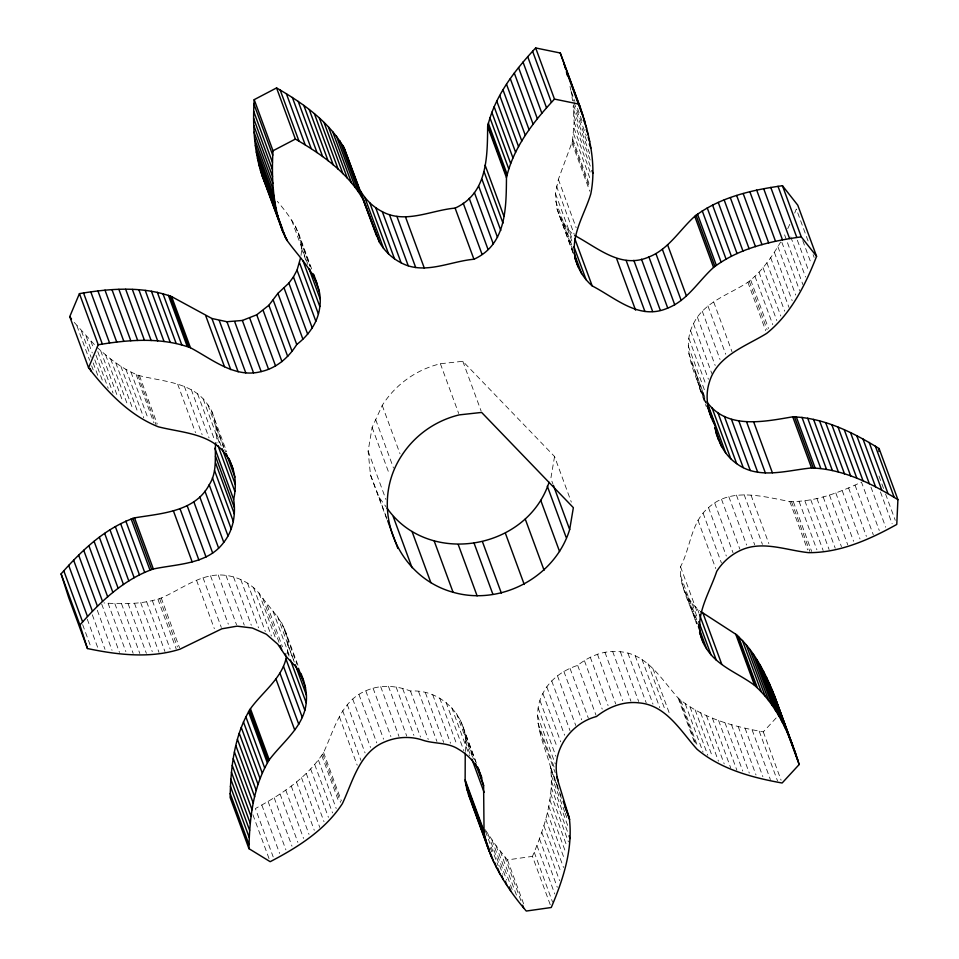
<?xml version="1.0" encoding="UTF-8"?>
<svg xmlns="http://www.w3.org/2000/svg" width="959" height="959" viewBox="0 0 959 959"><rect width="100%" height="100%" fill="white"/><g stroke="black" fill="none" stroke-linecap="round" stroke-linejoin="round"><path stroke-width="0.72" stroke-dasharray="4.79 3.6" d="M465.247 751.592C470.653 719.478 442.914 688.898 410.476 691.043C396.247 685.433 379.944 684.378 365.787 690.828C340.565 701.137 334.008 730.386 323.579 752.491C307.359 777.641 281.251 794.531 255.382 808.533L273.183 856.902M573.074 253.092L556.915 208.594L555.465 193.526L558.366 179.369L572.451 141.213L574.141 122.237L573.182 105.993M286.933 654.146C292.831 627.773 272.02 612.154 258.954 593.058C250.599 583.336 238.647 577.018 225.952 575.388C201.941 572.103 181.958 589.162 161.244 598.008C142.951 604.374 123.052 604.29 103.944 602.923M301.018 255.43C304.135 234.272 290.002 216.434 277.319 201.306M550.25 904.733L532.449 856.363C544.364 828.348 554.446 797.576 550.466 766.792C544.137 743.561 530.051 717.224 542.878 693.453C549.735 679.475 563.125 670.089 577.678 665.378C589.629 655.8 604.877 649.83 620.353 651.748C647.349 654.014 661.974 680.063 678.157 698.056C701.94 718.111 733.263 726.478 763.304 731.873L776.346 717.74M706.172 403.667C697.936 378.685 679.428 350.323 693.489 323.734C703.882 301.881 729.152 294.665 747.888 282.246C761.806 271.721 771.839 256.904 780.638 242.04M96.739 347.014C109.35 358.594 123.148 369.754 139.427 375.64C162.958 381.706 193.143 382.066 207.935 404.926C216.494 415.93 216.099 430.231 217.046 443.01M386.753 519.155L370.474 474.933L368.124 451.114L372.128 427.402L382.221 405.441A93.67 91.585 -20.2 0 1 440.397 363.749L462.813 361.291L554.554 456.52L571.324 502.132M554.554 456.52L550.85 478.397L552.887 483.923M696.498 623.901C690.983 605.033 679.14 587.088 680.53 566.745C690.648 547.673 690.852 522.176 708.521 507.659C730.926 486.86 763.604 496.726 789.82 501.533C814.91 501.989 839.089 492.638 861.47 482.113L879.271 530.495M794.699 213.054L796.318 209.038L808.533 242.207M787.747 228.662L790.144 223.555M485.182 829.667L496.007 845.61L507.455 859.911L532.449 856.363M684.282 590.732L692.158 603.655L699.674 610.751M74.203 322.392L95.756 346.103M559.337 215.775L567.296 228.65L573.362 234.751M370.474 474.933L379.033 497.253L386.129 506.903M704.853 398.752C697.109 387.28 697.253 372.787 690.408 360.824M813.1 254.638L814.119 257.408M802.767 240.613L811.41 264.109M797.361 240.241L808.545 270.654M878.971 476.072L883.551 488.503M885.589 494.041L895.25 520.293M790.803 236.945L805.548 277.031M880.458 491.955L892.146 523.746M784.606 234.859L802.911 284.607M781.837 242.255L799.626 290.625M870.964 487.148L885.708 527.222M777.905 246.691L795.706 295.06M774.357 252.301L792.158 300.67M855.032 485.158L873.337 534.918M770.688 257.683L788.993 307.431M766.9 262.802L784.702 311.184M848.595 487.987L866.397 536.357M762.992 267.657L780.794 316.038M842.182 490.576L859.983 538.946M759.025 272.176L776.826 320.546M835.792 492.926L853.594 541.308M754.973 276.3L772.774 324.669M750.729 280.148L768.531 328.517M829.439 495.036L847.744 544.796M749.315 281.299L767.104 329.68M747.888 282.246L765.678 330.627M823.146 496.894L841.451 546.642M816.924 498.476L835.229 548.224M810.787 499.759L829.103 549.519M804.841 500.754L823.146 550.514M799.075 501.389L816.876 549.759M793.345 501.701L811.662 551.449M791.523 501.689L809.828 551.449M789.82 501.533L807.622 549.903M713.7 301.977L732.005 351.737M707.934 305.897L725.735 354.267M702.24 311.124L720.041 359.493M697.385 317.117L715.186 365.487M693.489 323.734L711.794 373.483M690.624 330.831L708.425 379.213M751.053 495.228L768.842 543.597M688.85 338.263L706.148 385.254M744.124 494.616L762.429 544.376M688.226 345.851L705.512 392.842M688.754 353.427L705.021 397.649M696.258 374.334L704.901 397.829M697.9 382.197L706.04 404.314M699.686 388.647L706.304 406.616M736.404 495.072L754.709 544.832M728.816 496.654L746.605 545.024M721.528 499.315L739.833 549.075M571.348 91.764L574.909 101.438M577.45 108.355L582.533 122.177M571.073 91.704L573.518 101.091M574.033 102.481L586.237 135.651M573.422 104.819L587.148 142.136M573.59 109.829L589.857 154.051M573.997 116.099L590.78 161.699M714.719 503.019L733.024 552.768M574.141 122.237L590.924 167.849M574.021 128.158L590.804 173.771M573.578 133.84L590.864 180.831M708.521 507.659L726.323 556.028M572.799 139.439L590.085 186.43M572.451 141.213L589.749 188.204M571.972 142.831L589.773 191.201M703.091 513.137L721.396 562.897M697.936 520.15L715.738 568.531M763.304 731.873L781.106 780.242M558.366 179.369L576.155 227.739M759.228 731.202L777.533 780.95M556.46 185.962L574.249 234.344M555.465 193.526L572.751 240.505M752.084 729.823L770.389 779.583M567.296 228.65L572.895 243.85M555.621 201.114L571.888 245.348M562.825 222.512L573.002 250.155M556.915 208.594L573.194 252.816M745.071 728.289L762.861 776.658M697.481 609.097L699.015 613.245M680.53 566.745L697.816 613.736M738.202 726.586L756.004 774.956M692.158 603.655L697.756 618.855M680.662 576.047L697.445 621.66M687.735 597.493L697.385 623.746M681.921 583.528L696.666 623.614M731.489 724.704L749.291 773.074M724.944 722.654L742.734 771.036M718.567 720.449L736.872 770.197M712.381 718.063L730.686 767.823M706.399 715.522L724.201 763.891M700.669 712.825L718.459 761.194M695.179 709.948L712.465 756.939M690.024 706.951L707.826 755.32M685.253 703.81L703.055 752.18M680.722 700.418L698.008 747.409M679.332 699.267L696.114 744.867M678.157 698.056L694.939 743.669M652.935 668.675L669.718 714.275M648.104 663.82L665.39 710.811M641.955 659.301L659.756 707.67M635.182 655.728L652.983 704.098M627.929 653.199L646.234 702.947M620.353 651.748L638.658 701.509M612.633 651.437L630.938 701.197M604.937 652.252L622.727 700.621M597.421 654.182L615.726 703.942M590.276 657.191L608.078 705.56M584.427 660.727L602.216 709.097M577.678 665.378L595.983 715.138M462.813 361.291L481.118 411.039M570.054 668.459L588.358 718.207M563.88 671.396L581.669 719.765M557.443 675.711L575.748 725.46M440.397 363.749L458.702 413.497M551.713 680.902L570.018 730.65M546.822 686.86L564.623 735.229M542.878 693.453L560.679 741.822M539.965 700.538L557.251 747.529M538.155 707.958L555.944 756.327M537.472 715.534L555.273 763.903M537.939 723.122L555.237 770.101M539.402 729.787L555.165 772.63M550.466 766.792L558.606 788.897M550.838 768.423L561.015 796.066M551.065 770.209L562.25 800.609M551.449 775.831L564.671 811.758M565.175 813.136L567.213 818.674M551.509 781.513L568.291 827.114M551.221 787.435L568.004 833.035M550.658 793.561L568.459 841.93M549.807 799.806L567.105 846.797M548.704 806.171L565.99 853.162M547.337 812.609L564.623 859.6M545.731 819.118L563.532 867.487M543.885 825.687L561.171 872.666M541.811 832.292L559.6 880.662M382.221 405.441L400.023 453.811M539.509 838.933L557.299 887.303M536.98 845.598L554.782 893.98M375.7 419.646L393.49 468.016M534.247 852.287L552.552 902.047M372.128 427.402L389.414 474.393M298.453 232.965L312.178 270.282M295.36 226.036L310.117 266.123M300.443 240.289L310.105 266.542M291.668 220.294L307.431 263.138M301.306 247.83L307.407 264.408M368.124 451.114L385.926 499.483M379.033 497.253L387.172 519.37M463.101 726.946L476.323 762.885M460.308 719.897L475.556 761.362M464.791 734.342L473.938 759.216M456.472 713.352L472.751 757.574M465.283 741.163L470.366 754.985M451.689 707.454L469.478 755.824M507.455 859.911L523.734 904.145M504.818 856.807L521.085 901.04M446.055 702.324L463.844 750.705M500.298 851.232L517.081 896.845M496.007 845.61L512.274 889.832M439.69 698.092L456.975 745.083M491.931 839.952L506.676 880.026M488.071 834.246L502.816 874.332M485.47 831.285L498.189 865.833M490.229 847.66L491.751 851.796M432.749 694.843L450.538 743.225M425.376 692.662L443.681 742.41M418.627 691.703L436.932 741.451M410.476 691.043L428.277 739.425M402.696 688.622L420.498 736.991M396.103 686.992L413.904 735.361M388.419 686.272L406.724 736.021M380.687 686.68L398.992 736.428M373.087 688.202L390.888 736.584M365.787 690.828L383.588 739.197M358.954 694.484L376.755 742.853M352.732 699.075L370.534 747.457M347.254 704.529L365.055 752.899M342.663 710.703L360.968 760.463M339.402 716.793L357.192 765.162M211.723 411.495L226.672 451.737M216.099 425.976L225.761 452.228M207.935 404.926L223.699 447.769M216.602 433.552L221.181 445.995M203.188 398.992L219.959 444.604M284.667 629.212L298.908 667.908M197.578 393.825L214.876 440.816M281.538 622.307L296.882 664.155M277.391 615.954L294.173 661.554M287.628 644.052L294.245 662.022M272.919 610.943L289.702 656.555M191.249 389.558L209.05 437.927M287.4 651.652L289.426 657.179M323.579 752.491L341.368 800.861M322.787 753.99L340.589 802.359M267.177 605.285L282.425 646.75M321.792 755.512L339.078 802.503M262.886 598.488L279.153 642.71M184.332 386.261L202.121 434.643M258.954 593.058L275.221 637.279M318.412 760.115L336.213 808.485M253.608 587.639L271.409 636.009M177.703 384.247L195.504 432.629M314.732 764.563L332.533 812.932M247.494 583.072L265.295 631.442M240.745 579.452L258.546 627.833M310.644 768.962L328.446 817.344M306.209 773.362L324.01 821.731M233.505 576.874L251.306 625.244M301.486 777.677L319.791 827.425M225.952 575.388L244.257 625.148M296.487 781.909L314.288 830.278M218.232 575.028L236.537 624.777M291.248 786.032L309.038 834.402M139.427 375.64L157.228 424.01M137.796 375.161L156.101 424.921M210.524 575.796L228.326 624.165M136.118 374.489L153.908 422.859M285.77 790.072L303.571 838.442M130.963 372.08L148.249 419.059M203.008 577.678L221.313 627.426M125.929 369.347L143.718 417.728M280.076 793.992L297.877 842.362M120.858 366.218L138.144 413.209M196.559 580.339L214.348 628.708M115.739 362.754L133.037 409.745M274.19 797.804L291.992 846.174M110.681 358.99L127.451 404.602M105.634 354.95L122.932 401.929M268.1 801.496L285.902 849.866M100.659 350.646L117.957 397.637M97.782 351.629L113.042 393.094M261.831 805.081L279.632 853.45M90.913 341.332L93.455 348.249M95.996 355.154L108.199 388.323M86.154 336.345L92.256 352.924M94.797 359.841L103.452 383.336M81.479 331.143L91.141 357.407M93.179 362.934L98.777 378.134M76.9 325.748L89.619 360.296M91.644 365.823L93.179 369.97M252.888 814.694L269.167 858.928M161.244 598.008L179.549 647.769M159.662 598.68L177.463 647.049M157.911 599.231L176.216 648.979M152.349 600.658L170.139 649.027M146.655 601.784L164.96 651.533M140.685 602.624L158.99 652.372M134.452 603.223L152.253 651.593M128.062 603.583L146.367 653.331M121.505 603.702L139.81 653.451M114.84 603.595L133.145 653.343M108.055 603.259L125.857 651.629M101.702 604.086L119.491 652.456M97.291 610.236L112.035 650.31M92.304 614.779L105.01 649.327M87.245 619.118L97.926 648.14M82.654 624.633L90.793 646.75M570.006 86.406L570.845 90.386M571.996 96.955L572.547 100.839"/><path stroke-width="1.44" d="M556.688 776.778L569.286 817.931C573.254 848.715 563.185 879.487 551.257 907.502L526.275 911.05C512.226 894.651 499.915 876.562 491.332 856.687L466.757 788.825L465.139 779.883L465.235 753.079M491.332 856.687L487.124 845.418L484.055 832.7L483.6 785.481L478.349 768.411M286.477 656.651C282.318 678.253 262.598 691.799 250.443 708.713C234.32 735.121 230.711 767.152 230.136 797.516L248.944 848.655L270.174 861.685C297.578 847.468 325.269 829.991 342.387 803.618C352.816 781.525 359.373 752.264 384.607 741.966C396.175 736.968 409.445 736.009 421.516 739.749C433.528 744.22 447.326 741.87 458.498 749.231C469.55 755.536 478.062 765.953 481.909 778.085M248.944 848.655C249.532 818.291 253.14 786.248 269.263 759.852C282.605 741.966 303.967 726.766 306.209 702.791C307.324 692.698 304.782 682.712 300.946 673.434M303.488 680.351L296.211 667.08L285.986 656.424L277.762 644.196L266.314 634.211L252.325 628.013L237.041 626.155L221.817 628.816L180.052 649.147C150.131 658.725 117.657 654.889 87.449 648.536L79.909 625.016C100.204 601.856 123.759 579.332 153.344 568.999C177.403 563.868 207.6 564.479 223.771 542.35C233.301 530.267 235.986 514.312 233.636 499.363C236.969 484.703 235.518 468.627 226.744 456.064C211.951 433.204 181.766 432.845 158.247 426.779C129.417 415.343 107.252 391.799 88.564 367.776L98.238 344.772C128.554 339.702 161.04 337.005 190.445 347.745C212.023 359.134 234.835 378.553 261.16 371.589C276.348 368.208 288.731 357.551 296.739 344.497C308.798 335.254 318.22 321.972 319.838 306.568C323.651 279.824 301.114 260.117 287.149 240.565L283.085 232.45L262.239 176.024C254.051 151.522 252.577 125.269 254.195 99.652L276.564 87.928C302.78 103.116 329.177 121.601 344.389 148.501L379.38 242.088C384.415 250.946 392.039 258.187 401.114 262.814C424.25 275.329 450.059 261.28 473.938 259.254C506.364 244.521 506.184 208.343 506.472 177.643C513.485 147.183 533.588 121.553 554.482 99.089L579.068 104.135C589.054 132.63 596.846 163.785 590.78 193.958C584.391 215.164 569.514 236.609 575.736 259.733C578.397 269.899 584.307 278.973 592.171 285.89C616.325 298.453 639.305 320.618 667.74 308.091C687.375 300.455 698.5 280.999 713.568 267.453C738.646 248.357 770.616 241.105 801.268 236.873L816.577 256.329C805.464 284.835 790.971 313.857 766.697 333.384C745.85 346.271 717.104 355.693 709.432 381.97C704.625 396.523 707.694 412.358 715.066 425.472C717.032 440.385 724.069 454.89 736.656 463.629C758.557 480.015 787.171 470.222 811.554 467.968C842.769 468.963 871.863 483.504 897.912 499.675L896.773 524.441C869.813 539.426 840.036 552.828 808.641 552.66C786.296 550.37 762.201 540.133 740.348 550.454C730.638 554.925 722.487 562.298 716.757 571.288C708.449 596.234 689.305 623.278 706.543 648.632C717.488 666.361 738.634 673.302 754.565 685.361C777.605 705.932 790.072 735.637 799.171 764.527L782.124 783.012C752.072 777.617 720.748 769.25 696.977 749.195C680.794 731.202 666.169 705.153 639.173 702.887C623.686 700.969 608.45 706.939 596.486 716.517C569.286 723.601 549.723 753.294 558.21 780.926M283.085 232.45C272.931 206.617 271.349 178.242 273.003 150.779L254.195 99.652M878.959 451.461L879.091 448.548C853.042 432.365 823.949 417.824 792.745 416.829C764.251 421.624 726.934 429.812 706.927 401.941M360.572 190.949C365.607 199.808 373.231 207.048 382.305 211.675C405.429 224.19 431.238 210.141 455.117 208.115C487.544 193.382 487.364 157.204 487.651 126.504C494.664 96.044 514.779 70.415 535.661 47.95L560.26 52.997L580.471 107.947M87.449 648.536L68.628 597.397L61.088 573.878C81.383 550.73 104.951 528.193 134.524 517.86C160.824 513.449 195.073 511.962 209.194 484.798C217.465 472.104 214.636 456.94 215.619 442.902M569.67 529.536L573.362 507.659L481.622 412.43L459.217 414.887A93.67 91.585 -20.2 0 0 401.042 456.58C368.963 506.652 395.755 576.443 453.068 592.266C500.862 606.064 555.033 577.222 569.67 529.536L553.391 485.314M88.564 367.776L69.743 316.638L79.429 293.634C109.746 288.563 142.22 285.866 171.625 296.607L211.939 318.508L226.959 321.733L242.351 320.462L256.736 314.804L268.868 305.262L277.918 293.358L288.863 283.109L293.442 276.911L297.05 270.138L300.551 257.923M387.016 508.114C428.349 567.069 527.066 550.01 549.075 482.269M574.633 235.47C598.32 248.069 621 269.263 648.919 256.964C668.567 249.316 679.691 229.86 694.76 216.314C719.825 197.218 751.796 189.966 782.46 185.734L797.768 205.19L816.577 256.329M273.003 150.779L295.384 139.067C321.589 154.255 347.997 172.74 363.197 199.628L379.38 242.088M700.777 611.566L735.757 634.223C754.325 650.358 765.498 673.242 774.44 695.743L793.249 746.881M69.743 316.638L71.529 318.987M266.003 185.159L262.239 176.024M472.523 805.56L475.101 811.278M782.46 185.734L801.268 236.873M879.091 448.548L897.912 499.675M875.351 446.163L894.172 497.301M778.001 186.298L796.809 237.436M869.166 442.435L887.986 493.573M770.772 187.389L789.581 238.527M862.956 438.934L881.777 490.073M856.735 435.65L875.555 486.788M763.664 188.659L782.472 239.798M850.513 432.581L869.322 483.72M756.687 190.11L775.507 241.248M844.28 429.752L863.088 480.891M838.058 427.163L856.866 478.289M749.854 191.728L768.662 242.867M831.861 424.813L850.681 475.952M743.177 193.526L761.985 244.665M825.699 422.727L844.507 473.866M736.656 195.492L755.464 246.631M819.597 420.905L838.418 472.044M813.568 419.383L832.376 470.521M730.314 197.638L749.123 248.765M807.682 418.172L826.502 469.299M724.165 199.952L742.985 251.09M801.976 417.321L820.796 468.448M718.255 202.433L737.063 253.56M796.27 416.793L815.09 467.932M794.448 416.721L813.256 467.86M792.745 416.829L811.554 467.968M712.573 205.094L731.393 256.233M707.227 207.887L726.035 259.014M702.24 210.848L721.06 261.987M697.481 214.049L716.289 265.187M696.018 215.164L714.827 266.29M694.76 216.314L713.568 267.453M753.582 421.648L772.403 472.787M746.629 421.996L765.438 473.135M738.945 421.241L757.754 472.379M667.548 244.713L686.368 295.84M731.477 419.383L750.286 470.521M724.393 416.446L743.201 467.572M662.381 249.364L681.202 300.503M717.835 412.49L736.656 463.629M655.932 253.655L674.752 304.794M711.974 407.623L730.782 458.762M707.43 403.319L725.735 453.068M707.442 404.734L715.066 425.472M707.095 405.753L711.674 418.196M714.683 427.81L721.612 446.702M715.965 432.881L718.507 439.785M648.919 256.964L667.74 308.091M641.499 259.218L660.319 310.356M560.26 52.997L582.748 114.744M567.009 73.124L584.81 121.493M583.599 119.923L586.644 128.218M586.237 129.369L588.263 134.895M633.839 260.368L652.659 311.507M588.131 137.377L589.653 141.524M589.282 143.934L590.816 148.082M626.107 260.392L644.928 311.519M591.943 170.618L592.962 173.375M616.769 259.026L635.589 310.165M771.875 689.257L795.658 753.522M535.661 47.95L554.482 99.089M774.44 695.743L797.9 760.319M769.166 682.952L799.171 764.527M766.301 676.814L785.121 727.953M763.292 670.88L782.1 722.007M760.139 665.138L778.948 716.277M756.843 659.624L775.651 710.763M532.569 51.187L551.389 102.325M753.414 654.362L772.223 705.5M749.842 649.375L768.65 700.502M746.186 644.712L765.006 695.85M527.69 56.593L546.498 107.72M742.422 640.444L761.242 691.583M738.454 636.44L757.262 687.567M737.111 635.23L755.932 686.368M735.757 634.223L754.565 685.361M523.003 62.035L541.823 113.174M518.543 67.538L537.352 118.676M514.3 73.088L533.12 124.226M574.885 238.899L592.171 285.89M573.914 246.619L586.117 279.788M510.296 78.662L529.104 129.801M574.009 252.924L581.645 273.651M574.717 256.964L575.736 259.733M575.1 258.618L578.157 266.914M702.971 613.221L721.791 664.359M506.52 84.272L525.34 135.411M699.519 614.623L716.301 660.236M503.007 89.906L521.828 141.033M698.775 621.624L710.979 654.793M698.464 624.417L699.471 627.186M698.404 626.515L706.543 648.632M699.71 631.897L700.729 634.666M699.543 632.197L703.103 641.871M499.759 95.54L518.579 146.679M496.798 101.151L515.606 152.289M494.137 106.761L512.945 157.887M491.811 112.251L510.62 163.39M489.881 117.645L508.702 168.772M488.287 123.076L507.095 174.214M487.879 124.838L506.688 175.977M487.651 126.504L506.472 177.643M485.122 165.188L503.943 216.326M484.163 171.973L502.984 223.111M481.969 179.297L500.778 230.436M478.697 186.226L497.505 237.364M474.417 192.627L493.238 243.766M469.227 198.333L488.047 249.472M463.245 203.236L482.065 254.375M455.117 208.115L473.938 259.254M547.301 486.129L566.11 537.268M540.756 500.37L559.565 551.497M525.256 519.095L544.077 570.233M405.585 217.178L424.393 268.316M396.894 216.386L415.703 267.525M389.414 214.576L408.222 265.715M505.417 533.312L524.225 584.451M382.305 211.675L401.114 262.814M375.724 207.767L394.545 258.906M369.826 202.936L388.647 254.075M364.732 197.29L383.552 248.429M343.706 146.967L376.551 235.878M342.819 145.408L361.627 196.547M339.75 140.685L358.57 191.824M336.393 136.106L355.202 187.245M332.617 131.551L351.426 182.69M482.581 542.063L501.389 593.189M328.481 126.984L347.302 178.122M324.058 122.5L342.878 173.639M319.359 118.089L338.179 169.228M474.022 542.998L492.83 594.136M314.408 113.761L333.229 164.9M309.218 109.53L328.038 160.668M563.185 801.34L569.286 817.931M565.079 807.118L569.658 819.561M303.811 105.394L322.62 156.533M569.023 835.804L570.042 838.562M298.189 101.366L316.997 152.505M458.306 544.724L477.114 595.863M292.363 97.446L311.184 148.573M286.345 93.634L305.166 144.773M280.136 89.93L298.956 141.069M276.564 87.928L295.384 139.067M434.247 541.128L453.068 592.266M412.046 531.526L430.867 582.664M253.919 104.051L272.728 155.19M253.655 111.232L272.464 162.371M313.701 274.43L317.261 284.104M313.161 274.418L314.18 277.175M312.646 273.459L319.263 291.416M309.469 268.676L310.488 271.433M253.596 118.317L272.404 169.443M308.942 268.556L320.126 298.968M253.727 125.293L272.548 176.432M303.056 260.956L319.838 306.568M254.063 132.174L272.883 183.301M254.603 138.923L273.423 190.062M393.214 516.565L412.034 567.692M299.592 262.922L318.412 314.061M255.358 145.552L274.166 196.691M256.305 152.025L275.125 203.164M257.468 158.343L276.288 209.482M286.13 237.808L287.149 240.565M258.846 164.468L277.654 215.607M267.417 188.036L274.538 207.384M277.079 214.289L282.677 229.489M283.684 232.258L286.238 239.163M266.59 186.442L285.398 237.58M260.44 170.39L279.261 221.529M297.05 270.138L315.859 321.265M387.688 520.749L397.853 548.392M477.594 766.888L479.116 771.036M475.46 763.364L483.6 785.481M471.888 759.132L484.091 792.302M293.442 276.911L312.262 328.05M522.619 905.188L523.626 907.945M288.863 283.109L307.683 334.235M509.217 886.931L510.739 891.079M505.357 881.237L506.891 885.385M501.737 875.519L503.271 879.655M497.853 868.386L499.891 873.913M284.056 287.928L302.864 339.066M465.139 779.883L483.959 831.021M465.247 781.561L484.055 832.7M465.535 783.335L484.355 834.474M494.736 862.632L496.774 868.159M475.604 812.657L480.183 825.1M481.202 827.857L489.33 849.974M490.864 854.121L493.909 862.417M466.757 788.825L485.566 839.964M468.304 794.28L489.066 850.993M277.918 293.358L296.739 344.497M273.171 299.987L291.98 351.126M268.868 305.262L287.688 356.4M263.162 310.476L281.97 361.603M256.736 314.804L275.557 365.942M249.748 318.16L268.568 369.287M242.351 320.462L261.16 371.589M234.691 321.661L253.512 372.799M226.959 321.733L245.768 372.859M219.311 320.666L238.132 371.804M211.939 318.508L230.747 369.635M205.682 315.607L224.49 366.734M171.625 296.607L190.445 347.745M170.103 295.875L188.911 347.014M229.009 458.486L233.277 469.706M168.388 295.264L187.209 346.403M226.276 453.619L234.919 477.103M222.2 448.752L235.411 484.691M162.922 293.622L181.742 344.761M218.053 445.767L234.835 491.38M298.417 668.303L305.537 687.651M295.264 664.779L306.448 695.191M214.828 448.225L233.636 499.363M157.324 292.291L176.144 343.418M215.475 456.244L234.284 507.383M290.445 659.948L306.209 702.791M215.583 462.957L234.404 514.096M284.979 653.654L285.986 656.424M151.414 291.224L170.222 342.363M286.01 659.157L304.83 710.283M280.172 645.479L281.694 649.627M214.564 470.509L233.385 521.636M145.229 290.385L164.049 341.524M283.516 666.385L302.325 717.512M212.418 477.834L231.239 528.972M138.875 289.786L157.684 340.924M279.956 673.182L298.776 724.321M209.194 484.798L228.002 535.925M275.88 678.78L294.689 729.919M132.342 289.414L151.15 340.553M204.962 491.212L223.771 542.35M125.665 289.27L144.485 340.409M199.808 496.954L218.616 548.092M118.88 289.342L137.688 340.481M193.862 501.905L212.67 553.031M111.975 289.642L130.796 340.769M187.245 505.932L206.053 557.059M104.987 290.145L123.795 341.272M180.1 508.953L198.909 560.092M97.902 290.853L116.71 341.991M250.443 708.713L269.263 759.852M249.424 710.08L268.244 761.218M248.489 711.638L267.297 762.777M173.351 510.715L192.16 561.854M90.745 291.776L109.554 342.914M245.816 716.673L264.636 767.799M243.43 721.875L262.239 773.014M83.517 292.891L102.325 344.029M241.248 727.437L260.069 778.564M79.429 293.634L98.238 344.772M239.247 733.287L258.055 784.426M237.448 739.353L256.269 790.48M235.854 745.611L254.662 796.749M234.452 752.048L253.272 803.186M90.206 368.52L91.225 371.289M233.253 758.641L252.061 809.768M232.246 765.366L251.066 816.505M231.431 772.211L250.251 823.349M230.819 779.188L249.628 830.326M134.524 517.86L153.344 568.999M132.869 518.268L151.678 569.406M230.388 786.26L249.208 837.399M131.131 518.891L149.952 570.03M230.16 793.441L248.98 844.579M125.833 521.097L144.641 572.235M120.606 523.626L139.427 574.765M115.332 526.563L134.152 577.69M109.985 529.824L128.806 580.962M104.663 533.396L123.483 584.534M99.352 537.244L118.173 588.382M94.09 541.356L112.91 592.482M88.875 545.695L107.684 596.834M83.721 550.274L102.529 601.413M78.626 555.081L97.434 606.22M73.591 560.092L92.412 611.231M68.652 565.319L87.461 616.445M63.774 570.737L82.594 621.864M61.088 573.878L79.909 625.016M563.928 63.606L565.582 69.012M779.092 709.181L780.362 713.388M566.361 71.709L567.464 75.737"/></g></svg>
